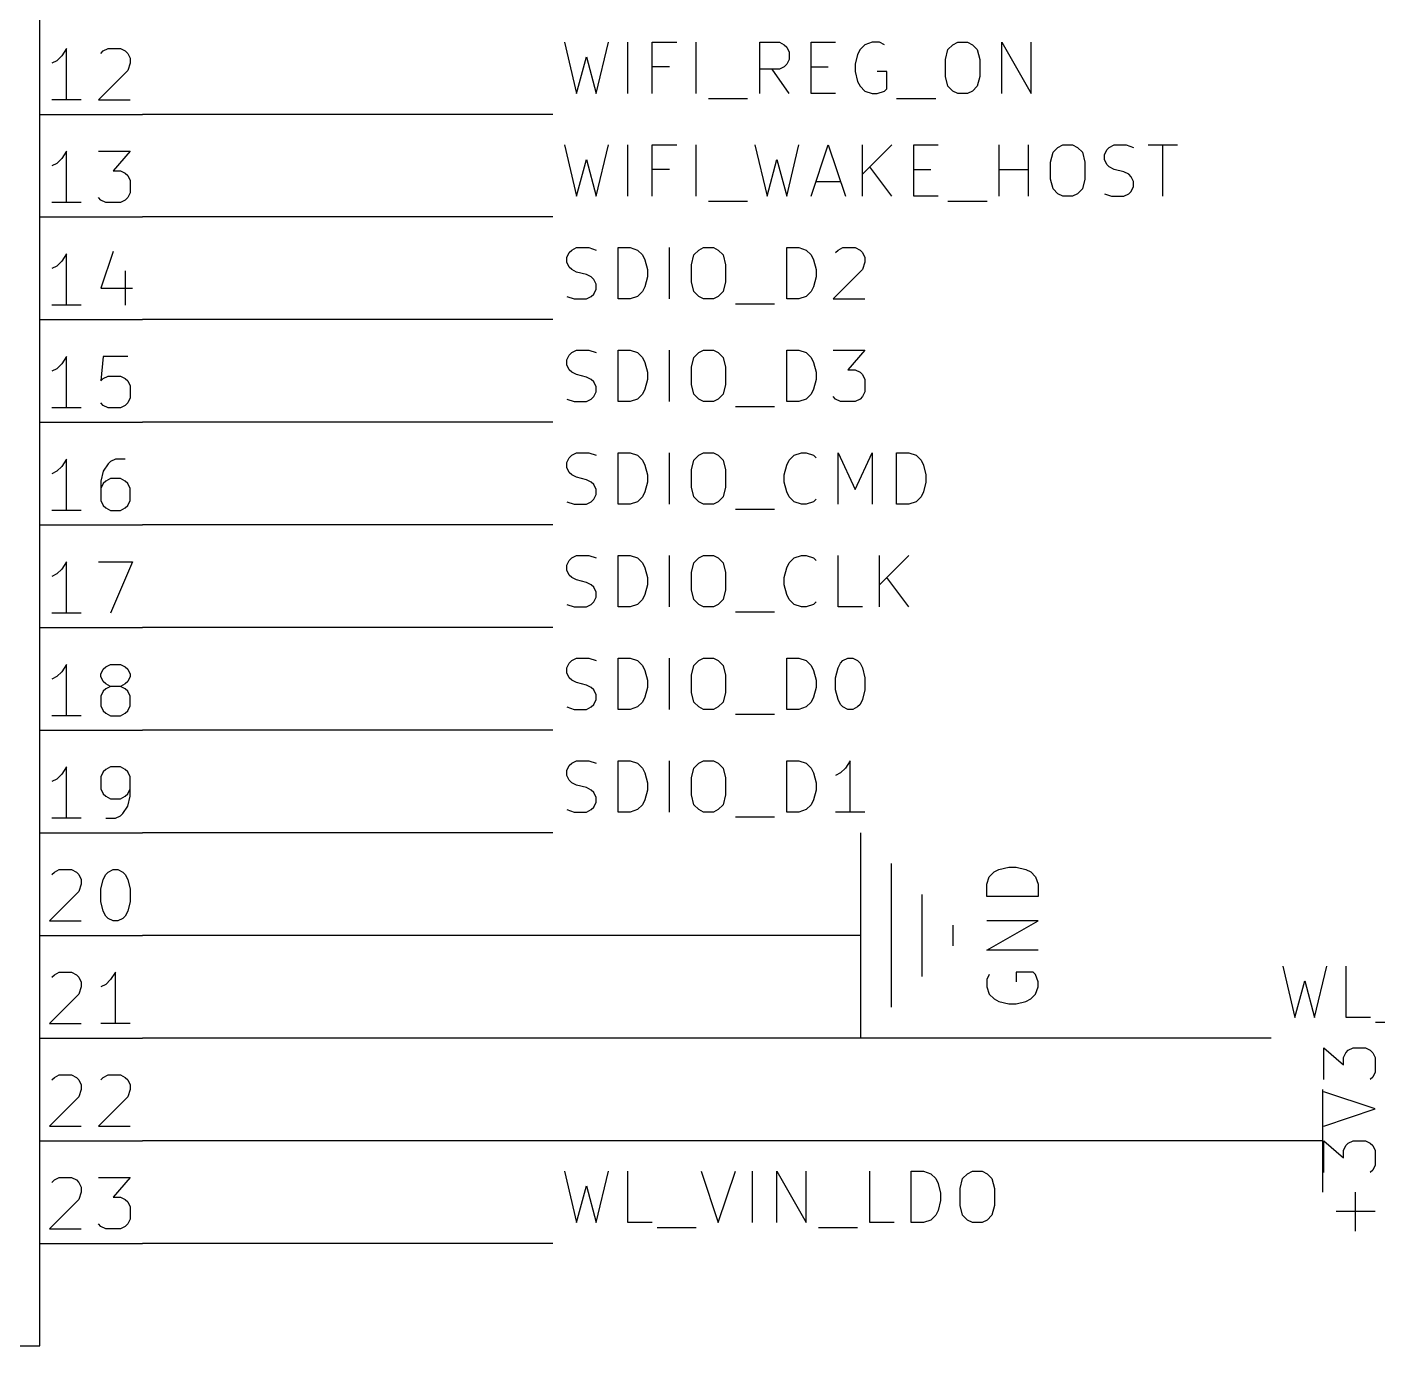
# Model space of a CAD drawing. Header units: millimetres. Extents: x 6 to 276, y -192 to -5.
# Drawn here: x 149.55 to 182.98, y -106.68 to -74.04 of the extents above; entities that cross this region are included whole.
import ezdxf

# ---------------------------------------------------------------- set-up
doc = ezdxf.new("R2010")
doc.units = ezdxf.units.MM
for name, color, linetype in [('GREENSIXTYFIVE', 129, 'CONTINUOUS'), ('LIGHTGREEN', 92, 'CONTINUOUS'), ('LIGHTRED', 12, 'CONTINUOUS'), ('RED', 14, 'CONTINUOUS'), ('REDSIX', 19, 'CONTINUOUS')]:
    doc.layers.add(name, color=color, linetype=linetype)

msp = doc.modelspace()

# ---------------------------------------------------------------- linework, layer by layer
at = {"layer": 'GREENSIXTYFIVE', "linetype": 'CONTINUOUS'}
for p, q in [((173.3597, -95.0684), (173.4807, -94.9474)), ((173.4807, -94.9474), (173.6016, -94.8869)), ((173.6016, -94.8869), (173.8435, -94.8265)), ((173.8435, -94.8265), (174.0249, -94.8265)), ((174.0249, -94.8265), (174.2668, -94.8869)), ((174.2668, -94.8869), (174.3878, -94.9474)), ((174.3878, -94.9474), (174.5088, -95.0684)), ((173.2992, -95.2498), (173.3597, -95.0684)), ((173.2992, -95.5522), (173.2992, -95.2498)), ((174.5088, -95.0684), (174.5692, -95.2498)), ((174.5692, -95.2498), (174.5692, -95.5522)), ((174.5692, -95.5522), (173.2992, -95.5522)), ((173.2992, -96.8827), (174.5692, -96.157)), ((174.5692, -96.157), (173.2992, -96.157)), ((174.5692, -96.8827), (173.2992, -96.8827)), ((173.3597, -97.4874), (173.2992, -97.6084)), ((173.2992, -97.6084), (173.2992, -97.7898)), ((174.4483, -97.427), (174.0249, -97.427)), ((174.0249, -97.427), (174.0249, -97.6689)), ((174.5088, -97.4874), (174.4483, -97.427)), ((174.5692, -97.6689), (174.5088, -97.4874)), ((173.2992, -97.7898), (173.3597, -97.9712)), ((173.3597, -97.9712), (173.4807, -98.0922)), ((174.3878, -98.0922), (174.5088, -97.9712)), ((174.5088, -97.9712), (174.5692, -97.7898)), ((174.5692, -97.7898), (174.5692, -97.6689)), ((173.4807, -98.0922), (173.6016, -98.1527)), ((173.6016, -98.1527), (173.8435, -98.2131)), ((173.8435, -98.2131), (174.0249, -98.2131)), ((174.0249, -98.2131), (174.2668, -98.1527)), ((174.2668, -98.1527), (174.3878, -98.0922)), ((181.6439, -100.088), (181.6439, -99.3018)), ((181.6439, -99.3018), (182.1277, -99.7252)), ((182.2487, -99.3623), (182.3696, -99.3018)), ((182.3696, -99.3018), (182.672, -99.3018)), ((182.672, -99.3018), (182.793, -99.3623)), ((182.1277, -99.5437), (182.1882, -99.4228)), ((182.1277, -99.7252), (182.1277, -99.5437)), ((182.1882, -99.4228), (182.2487, -99.3623)), ((182.793, -99.3623), (182.8535, -99.4228)), ((182.8535, -99.4228), (182.9139, -99.5437)), ((182.9139, -99.5437), (182.9139, -99.9066)), ((182.9139, -99.9066), (182.8535, -100.0275)), ((182.8535, -100.0275), (182.793, -100.088)), ((182.9139, -100.8138), (181.6439, -100.3904)), ((181.6439, -101.2371), (182.9139, -100.8138)), ((181.6439, -102.3861), (181.6439, -101.5999)), ((181.6439, -101.5999), (182.1277, -102.0233)), ((182.2487, -101.6604), (182.3696, -101.5999)), ((182.3696, -101.5999), (182.672, -101.5999)), ((182.672, -101.5999), (182.793, -101.6604)), ((182.1277, -101.8418), (182.1882, -101.7209)), ((182.1277, -102.0233), (182.1277, -101.8418)), ((182.1882, -101.7209), (182.2487, -101.6604)), ((182.793, -101.6604), (182.8535, -101.7209)), ((182.8535, -101.7209), (182.9139, -101.8418)), ((182.9139, -101.8418), (182.9139, -102.2047)), ((182.9139, -102.2047), (182.8535, -102.3256)), ((182.8535, -102.3256), (182.793, -102.3861)), ((182.4301, -103.8376), (182.4301, -102.87)), ((182.9139, -103.3538), (181.9463, -103.3538))]:
    msp.add_line(p, q, dxfattribs=at)
at = {"layer": 'LIGHTGREEN', "linetype": 'CONTINUOUS'}
for p, q in [((162.56, -76.2), (152.4, -76.2)), ((162.56, -78.74), (152.4, -78.74)), ((162.56, -81.28), (152.4, -81.28)), ((162.56, -83.82), (152.4, -83.82)), ((162.56, -86.36), (152.4, -86.36)), ((162.56, -88.9), (152.4, -88.9)), ((162.56, -91.44), (152.4, -91.44)), ((162.56, -93.98), (152.4, -93.98)), ((167.64, -96.52), (152.4, -96.52)), ((180.34, -99.06), (152.4, -99.06)), ((179.07, -101.6), (152.4, -101.6)), ((162.56, -104.14), (152.4, -104.14))]:
    msp.add_line(p, q, dxfattribs=at)
at = {"layer": 'LIGHTRED', "linetype": 'CONTINUOUS'}
for p, q in [((150.2833, -74.8737), (150.1624, -74.9342)), ((150.4043, -74.7528), (150.2833, -74.8737)), ((150.5252, -74.5713), (150.4043, -74.7528)), ((150.5252, -75.8413), (150.5252, -74.5713)), ((151.3719, -74.6923), (151.4323, -74.6318)), ((151.4323, -74.6318), (151.5533, -74.5713)), ((151.5533, -74.5713), (151.8557, -74.5713)), ((151.8557, -74.5713), (151.9766, -74.6318)), ((151.9766, -74.6318), (152.0371, -74.6923)), ((152.0371, -74.6923), (152.0976, -74.8132)), ((152.0976, -74.8132), (152.0976, -74.9342)), ((152.0371, -75.1156), (151.3114, -75.8413)), ((152.0976, -74.9342), (152.0371, -75.1156)), ((150.8881, -75.8413), (150.1624, -75.8413)), ((151.3114, -75.8413), (152.0976, -75.8413)), ((150.5252, -77.1113), (150.4043, -77.2928)), ((150.5252, -78.3813), (150.5252, -77.1113)), ((151.3114, -77.1113), (152.0976, -77.1113)), ((152.0976, -77.1113), (151.6742, -77.5951)), ((150.2833, -77.4137), (150.1624, -77.4742)), ((150.4043, -77.2928), (150.2833, -77.4137)), ((151.6742, -77.5951), (151.8557, -77.5951)), ((151.8557, -77.5951), (151.9766, -77.6556)), ((151.9766, -77.6556), (152.0371, -77.7161)), ((152.0371, -77.7161), (152.0976, -77.837)), ((152.0976, -77.837), (152.0976, -78.1394)), ((152.0976, -78.1394), (152.0371, -78.2604)), ((150.8881, -78.3813), (150.1624, -78.3813)), ((151.3719, -78.3209), (151.3114, -78.2604)), ((151.4928, -78.3813), (151.3719, -78.3209)), ((151.8557, -78.3813), (151.4928, -78.3813)), ((151.9766, -78.3209), (151.8557, -78.3813)), ((152.0371, -78.2604), (151.9766, -78.3209)), ((150.4043, -79.8328), (150.2833, -79.9537)), ((150.5252, -79.6513), (150.4043, -79.8328)), ((150.5252, -80.9213), (150.5252, -79.6513)), ((151.6742, -79.5909), (151.3719, -80.498)), ((150.2833, -79.9537), (150.1624, -80.0142)), ((151.9766, -80.0747), (151.9766, -80.9213)), ((151.3719, -80.498), (152.158, -80.498)), ((150.8881, -80.9213), (150.1624, -80.9213)), ((150.5252, -82.1913), (150.4043, -82.3728)), ((150.5252, -83.4613), (150.5252, -82.1913)), ((151.4323, -82.1913), (151.3719, -82.7961)), ((152.0371, -82.1913), (151.4323, -82.1913)), ((150.2833, -82.4937), (150.1624, -82.5542)), ((150.4043, -82.3728), (150.2833, -82.4937)), ((151.3719, -82.7961), (151.4323, -82.7356)), ((151.4323, -82.7356), (151.5533, -82.6751)), ((151.5533, -82.6751), (151.8557, -82.6751)), ((151.8557, -82.6751), (151.9766, -82.7356)), ((151.9766, -82.7356), (152.0371, -82.7961)), ((152.0371, -82.7961), (152.0976, -82.917)), ((152.0976, -82.917), (152.0976, -83.2194)), ((152.0976, -83.2194), (152.0371, -83.3404)), ((150.8881, -83.4613), (150.1624, -83.4613)), ((151.4323, -83.4009), (151.3719, -83.3404)), ((151.5533, -83.4613), (151.4323, -83.4009)), ((151.8557, -83.4613), (151.5533, -83.4613)), ((151.9766, -83.4009), (151.8557, -83.4613)), ((152.0371, -83.3404), (151.9766, -83.4009)), ((150.4043, -84.9128), (150.2833, -85.0337)), ((150.5252, -84.7313), (150.4043, -84.9128)), ((150.5252, -86.0013), (150.5252, -84.7313)), ((151.5533, -84.8523), (151.4323, -85.0337)), ((151.6138, -84.7918), (151.5533, -84.8523)), ((151.7347, -84.7313), (151.6138, -84.7918)), ((151.9766, -84.7313), (151.7347, -84.7313)), ((150.2833, -85.0337), (150.1624, -85.0942)), ((151.4323, -85.0337), (151.3719, -85.2756)), ((151.6138, -85.2151), (151.4928, -85.2756)), ((151.8557, -85.2151), (151.6138, -85.2151)), ((151.9766, -85.2756), (151.8557, -85.2151)), ((151.3719, -85.2756), (151.3719, -85.7594)), ((151.4323, -85.3361), (151.3719, -85.457)), ((151.4928, -85.2756), (151.4323, -85.3361)), ((152.0371, -85.3361), (151.9766, -85.2756)), ((152.0976, -85.457), (152.0371, -85.3361)), ((152.0976, -85.7594), (152.0976, -85.457)), ((151.3719, -85.7594), (151.4323, -85.8804)), ((151.4323, -85.8804), (151.4928, -85.9409)), ((151.9766, -85.9409), (152.0371, -85.8804)), ((152.0371, -85.8804), (152.0976, -85.7594)), ((150.8881, -86.0013), (150.1624, -86.0013)), ((151.4928, -85.9409), (151.6138, -86.0013)), ((151.6138, -86.0013), (151.8557, -86.0013)), ((151.8557, -86.0013), (151.9766, -85.9409)), ((150.5252, -87.2713), (150.4043, -87.4528)), ((150.5252, -88.5413), (150.5252, -87.2713)), ((151.3114, -87.2713), (152.158, -87.2713)), ((152.158, -87.2713), (151.6138, -88.5413)), ((150.2833, -87.5737), (150.1624, -87.6342)), ((150.4043, -87.4528), (150.2833, -87.5737)), ((150.8881, -88.5413), (150.1624, -88.5413)), ((150.5252, -89.8113), (150.4043, -89.9928)), ((150.5252, -91.0813), (150.5252, -89.8113)), ((151.3719, -90.0532), (151.4323, -89.9323)), ((151.4323, -89.9323), (151.4928, -89.8718)), ((151.4928, -89.8718), (151.6138, -89.8113)), ((151.6138, -89.8113), (151.8557, -89.8113)), ((151.8557, -89.8113), (151.9766, -89.8718)), ((151.9766, -89.8718), (152.0371, -89.9323)), ((152.0371, -89.9323), (152.0976, -90.0532)), ((150.2833, -90.1137), (150.1624, -90.1742)), ((150.4043, -89.9928), (150.2833, -90.1137)), ((151.3719, -90.1137), (151.3719, -90.0532)), ((151.4323, -90.2347), (151.3719, -90.1137)), ((151.4928, -90.2951), (151.4323, -90.2347)), ((152.0371, -90.2347), (151.9766, -90.2951)), ((152.0976, -90.1137), (152.0371, -90.2347)), ((152.0976, -90.0532), (152.0976, -90.1137)), ((151.4323, -90.4766), (151.3719, -90.5975)), ((151.3719, -90.5975), (151.3719, -90.8394)), ((151.4928, -90.4161), (151.4323, -90.4766)), ((151.6138, -90.3556), (151.4928, -90.2951)), ((151.6138, -90.3556), (151.4928, -90.4161)), ((151.8557, -90.3556), (151.6138, -90.3556)), ((151.9766, -90.2951), (151.8557, -90.3556)), ((151.9766, -90.4161), (151.8557, -90.3556)), ((152.0371, -90.4766), (151.9766, -90.4161)), ((152.0976, -90.5975), (152.0371, -90.4766)), ((152.0976, -90.8394), (152.0976, -90.5975)), ((151.3719, -90.8394), (151.4323, -90.9604)), ((152.0371, -90.9604), (152.0976, -90.8394)), ((150.8881, -91.0813), (150.1624, -91.0813)), ((151.4323, -90.9604), (151.4928, -91.0209)), ((151.4928, -91.0209), (151.6138, -91.0813)), ((151.6138, -91.0813), (151.8557, -91.0813)), ((151.8557, -91.0813), (151.9766, -91.0209)), ((151.9766, -91.0209), (152.0371, -90.9604)), ((150.4043, -92.5328), (150.2833, -92.6537)), ((150.5252, -92.3513), (150.4043, -92.5328)), ((150.5252, -93.6213), (150.5252, -92.3513)), ((151.4323, -92.4723), (151.3719, -92.5932)), ((151.3719, -92.5932), (151.3719, -92.8956)), ((151.4928, -92.4118), (151.4323, -92.4723)), ((151.6138, -92.3513), (151.4928, -92.4118)), ((151.8557, -92.3513), (151.6138, -92.3513)), ((151.9766, -92.4118), (151.8557, -92.3513)), ((152.0371, -92.4723), (151.9766, -92.4118)), ((152.0976, -92.5932), (152.0371, -92.4723)), ((152.0976, -93.077), (152.0976, -92.5932)), ((150.2833, -92.6537), (150.1624, -92.7142)), ((151.3719, -92.8956), (151.4323, -93.0166)), ((152.0371, -93.0166), (152.0976, -92.8956)), ((151.4323, -93.0166), (151.4928, -93.077)), ((151.4928, -93.077), (151.6138, -93.1375)), ((151.6138, -93.1375), (151.8557, -93.1375)), ((151.8557, -93.1375), (151.9766, -93.077)), ((151.9766, -93.077), (152.0371, -93.0166)), ((152.0371, -93.3189), (152.0976, -93.077)), ((150.8881, -93.6213), (150.1624, -93.6213)), ((151.4928, -93.6213), (151.7347, -93.6213)), ((151.7347, -93.6213), (151.8557, -93.5609)), ((151.8557, -93.5609), (151.9161, -93.5004)), ((151.9161, -93.5004), (152.0371, -93.3189)), ((150.1624, -95.0123), (150.2228, -94.9518)), ((150.2228, -94.9518), (150.3438, -94.8913)), ((150.3438, -94.8913), (150.6462, -94.8913)), ((150.6462, -94.8913), (150.7671, -94.9518)), ((150.7671, -94.9518), (150.8276, -95.0123)), ((151.4928, -95.0123), (151.5533, -94.9518)), ((151.5533, -94.9518), (151.6742, -94.8913)), ((151.6742, -94.8913), (151.7952, -94.8913)), ((151.7952, -94.8913), (151.9161, -94.9518)), ((151.9161, -94.9518), (151.9766, -95.0123)), ((150.8276, -95.0123), (150.8881, -95.1332)), ((150.8881, -95.2542), (150.8276, -95.4356)), ((150.8881, -95.1332), (150.8881, -95.2542)), ((151.3719, -95.3751), (151.4323, -95.1332)), ((151.4323, -95.1332), (151.4928, -95.0123)), ((151.9766, -95.0123), (152.0371, -95.1332)), ((152.0371, -95.1332), (152.0976, -95.3751)), ((150.8276, -95.4356), (150.1019, -96.1613)), ((151.3719, -95.6775), (151.3719, -95.3751)), ((152.0976, -95.3751), (152.0976, -95.6775)), ((151.4323, -95.9194), (151.3719, -95.6775)), ((151.4928, -96.0404), (151.4323, -95.9194)), ((152.0371, -95.9194), (151.9766, -96.0404)), ((152.0976, -95.6775), (152.0371, -95.9194)), ((150.1019, -96.1613), (150.8881, -96.1613)), ((151.5533, -96.1009), (151.4928, -96.0404)), ((151.6742, -96.1613), (151.5533, -96.1009)), ((151.7952, -96.1613), (151.6742, -96.1613)), ((151.9161, -96.1009), (151.7952, -96.1613)), ((151.9766, -96.0404), (151.9161, -96.1009)), ((150.1624, -97.5523), (150.2228, -97.4918)), ((150.2228, -97.4918), (150.3438, -97.4313)), ((150.3438, -97.4313), (150.6462, -97.4313)), ((150.6462, -97.4313), (150.7671, -97.4918)), ((150.7671, -97.4918), (150.8276, -97.5523)), ((150.8276, -97.5523), (150.8881, -97.6732)), ((151.6138, -97.6128), (151.4928, -97.7337)), ((151.7347, -97.4313), (151.6138, -97.6128)), ((151.7347, -98.7013), (151.7347, -97.4313)), ((150.8276, -97.9756), (150.1019, -98.7013)), ((150.8881, -97.7942), (150.8276, -97.9756)), ((150.8881, -97.6732), (150.8881, -97.7942)), ((151.4928, -97.7337), (151.3719, -97.7942)), ((150.1019, -98.7013), (150.8881, -98.7013)), ((152.0976, -98.7013), (151.3719, -98.7013)), ((150.2228, -100.0318), (150.3438, -99.9713)), ((150.3438, -99.9713), (150.6462, -99.9713)), ((150.6462, -99.9713), (150.7671, -100.0318)), ((151.4323, -100.0318), (151.5533, -99.9713)), ((151.5533, -99.9713), (151.8557, -99.9713)), ((151.8557, -99.9713), (151.9766, -100.0318)), ((150.1624, -100.0923), (150.2228, -100.0318)), ((150.7671, -100.0318), (150.8276, -100.0923)), ((150.8276, -100.0923), (150.8881, -100.2132)), ((150.8881, -100.2132), (150.8881, -100.3342)), ((151.3719, -100.0923), (151.4323, -100.0318)), ((151.9766, -100.0318), (152.0371, -100.0923)), ((152.0371, -100.0923), (152.0976, -100.2132)), ((152.0976, -100.2132), (152.0976, -100.3342)), ((150.8276, -100.5156), (150.1019, -101.2413)), ((150.8881, -100.3342), (150.8276, -100.5156)), ((152.0371, -100.5156), (151.3114, -101.2413)), ((152.0976, -100.3342), (152.0371, -100.5156)), ((150.1019, -101.2413), (150.8881, -101.2413)), ((151.3114, -101.2413), (152.0976, -101.2413)), ((150.1624, -102.6323), (150.2228, -102.5718)), ((150.2228, -102.5718), (150.3438, -102.5113)), ((150.3438, -102.5113), (150.6462, -102.5113)), ((150.6462, -102.5113), (150.7671, -102.5718)), ((150.7671, -102.5718), (150.8276, -102.6323)), ((150.8276, -102.6323), (150.8881, -102.7532)), ((151.3114, -102.5113), (152.0976, -102.5113)), ((152.0976, -102.5113), (151.6742, -102.9951)), ((150.8881, -102.8742), (150.8276, -103.0556)), ((150.8881, -102.7532), (150.8881, -102.8742)), ((150.8276, -103.0556), (150.1019, -103.7813)), ((151.6742, -102.9951), (151.8557, -102.9951)), ((151.8557, -102.9951), (151.9766, -103.0556)), ((151.9766, -103.0556), (152.0371, -103.1161)), ((152.0371, -103.1161), (152.0976, -103.237)), ((152.0976, -103.237), (152.0976, -103.5394)), ((151.3719, -103.7209), (151.3114, -103.6604)), ((152.0371, -103.6604), (151.9766, -103.7209)), ((152.0976, -103.5394), (152.0371, -103.6604)), ((150.1019, -103.7813), (150.8881, -103.7813)), ((151.4928, -103.7813), (151.3719, -103.7209)), ((151.8557, -103.7813), (151.4928, -103.7813)), ((151.9766, -103.7209), (151.8557, -103.7813))]:
    msp.add_line(p, q, dxfattribs=at)
at = {"layer": 'RED', "linetype": 'CONTINUOUS'}
for p, q in [((149.86, -106.68), (149.86, -43.18)), ((149.86, -76.2), (152.4, -76.2)), ((149.86, -78.74), (152.4, -78.74)), ((149.86, -81.28), (152.4, -81.28)), ((149.86, -83.82), (152.4, -83.82)), ((149.86, -86.36), (152.4, -86.36)), ((149.86, -88.9), (152.4, -88.9)), ((149.86, -91.44), (152.4, -91.44)), ((149.86, -93.98), (152.4, -93.98)), ((170.18, -99.06), (170.18, -93.98)), ((170.942, -98.298), (170.942, -94.742)), ((171.704, -97.536), (171.704, -95.504)), ((172.466, -96.774), (172.466, -96.266)), ((149.86, -96.52), (152.4, -96.52)), ((170.18, -96.52), (167.64, -96.52)), ((149.86, -99.06), (152.4, -99.06)), ((181.61, -100.33), (181.61, -102.87)), ((149.86, -101.6), (152.4, -101.6)), ((180.34, -101.6), (179.07, -101.6)), ((181.61, -101.6), (180.34, -101.6)), ((149.86, -104.14), (152.4, -104.14)), ((106.68, -106.68), (149.86, -106.68))]:
    msp.add_line(p, q, dxfattribs=at)
at = {"layer": 'REDSIX', "linetype": 'CONTINUOUS'}
for p, q in [((162.8458, -74.4169), (163.1482, -75.6869)), ((163.632, -75.6869), (163.9344, -74.4169)), ((164.4181, -75.6869), (164.4181, -74.4169)), ((165.0229, -75.6869), (165.0229, -74.4169)), ((165.0229, -74.4169), (165.6277, -74.4169)), ((166.1115, -75.6869), (166.1115, -74.4169)), ((167.6839, -75.6869), (167.6839, -74.4169)), ((167.6839, -74.4169), (168.1677, -74.4169)), ((168.1677, -74.4169), (168.2887, -74.4774)), ((168.2887, -74.4774), (168.3492, -74.5379)), ((168.3492, -74.5379), (168.4096, -74.6588)), ((168.9539, -75.6869), (168.9539, -74.4169)), ((168.9539, -74.4169), (169.5587, -74.4169)), ((170.2844, -74.4774), (170.1634, -74.5984)), ((170.4658, -74.4169), (170.2844, -74.4774)), ((170.6472, -74.4169), (170.4658, -74.4169)), ((170.7682, -74.4774), (170.6472, -74.4169)), ((172.3405, -74.5984), (172.4615, -74.4774)), ((172.4615, -74.4774), (172.5824, -74.4169)), ((172.5824, -74.4169), (172.8243, -74.4169)), ((172.8243, -74.4169), (172.9453, -74.4774)), ((172.9453, -74.4774), (173.0662, -74.5984)), ((173.671, -75.6869), (173.671, -74.4169)), ((173.671, -74.4169), (174.3967, -75.6869)), ((174.3967, -75.6869), (174.3967, -74.4169)), ((163.1482, -75.6869), (163.3901, -74.7798)), ((163.3901, -74.7798), (163.632, -75.6869)), ((168.4096, -74.8403), (168.3492, -74.9612)), ((168.4096, -74.6588), (168.4096, -74.8403)), ((170.1029, -74.7193), (170.0425, -74.9612)), ((170.1634, -74.5984), (170.1029, -74.7193)), ((172.2801, -74.8403), (172.3405, -74.5984)), ((172.2801, -75.2636), (172.2801, -74.8403)), ((173.0662, -74.5984), (173.1267, -74.8403)), ((173.1267, -74.8403), (173.1267, -75.2636)), ((165.4463, -75.0217), (165.0229, -75.0217)), ((168.1677, -75.0822), (167.6839, -75.0822)), ((168.4096, -75.6869), (167.9863, -75.0822)), ((168.2887, -75.0217), (168.1677, -75.0822)), ((168.3492, -74.9612), (168.2887, -75.0217)), ((168.9539, -75.0217), (169.3773, -75.0217)), ((170.0425, -74.9612), (170.0425, -75.1426)), ((170.0425, -75.1426), (170.1029, -75.3845)), ((170.8286, -75.1426), (170.5867, -75.1426)), ((170.8286, -75.566), (170.8286, -75.1426)), ((170.1029, -75.3845), (170.1634, -75.5055)), ((170.1634, -75.5055), (170.2844, -75.6265)), ((170.7682, -75.6265), (170.8286, -75.566)), ((172.3405, -75.5055), (172.2801, -75.2636)), ((172.4615, -75.6265), (172.3405, -75.5055)), ((173.0662, -75.5055), (172.9453, -75.6265)), ((173.1267, -75.2636), (173.0662, -75.5055)), ((166.414, -75.8079), (167.3816, -75.8079)), ((169.5587, -75.6869), (168.9539, -75.6869)), ((170.2844, -75.6265), (170.4658, -75.6869)), ((170.4658, -75.6869), (170.5867, -75.6869)), ((170.5867, -75.6869), (170.7682, -75.6265)), ((171.0706, -75.8079), (172.0382, -75.8079)), ((172.5824, -75.6869), (172.4615, -75.6265)), ((172.8243, -75.6869), (172.5824, -75.6869)), ((172.9453, -75.6265), (172.8243, -75.6869)), ((162.8458, -76.9569), (163.1482, -78.2269)), ((163.632, -78.2269), (163.9344, -76.9569)), ((164.4181, -78.2269), (164.4181, -76.9569)), ((165.0229, -78.2269), (165.0229, -76.9569)), ((165.0229, -76.9569), (165.6277, -76.9569)), ((166.1115, -78.2269), (166.1115, -76.9569)), ((167.563, -76.9569), (167.8654, -78.2269)), ((168.3492, -78.2269), (168.6516, -76.9569)), ((168.9539, -78.2269), (169.3772, -76.9569)), ((169.3772, -76.9569), (169.8006, -78.2269)), ((170.2239, -78.2269), (170.2239, -76.9569)), ((170.9496, -76.9569), (170.2239, -77.6826)), ((171.4939, -78.2269), (171.4939, -76.9569)), ((171.4939, -76.9569), (172.0987, -76.9569)), ((173.6105, -78.2269), (173.6105, -76.9569)), ((174.3362, -78.2269), (174.3362, -76.9569)), ((174.8806, -77.3803), (174.941, -77.1384)), ((174.941, -77.1384), (175.062, -77.0174)), ((175.062, -77.0174), (175.1829, -76.9569)), ((175.1829, -76.9569), (175.4248, -76.9569)), ((175.4248, -76.9569), (175.5458, -77.0174)), ((175.5458, -77.0174), (175.6667, -77.1384)), ((175.6667, -77.1384), (175.7272, -77.3803)), ((176.2111, -77.1988), (176.2715, -77.0779)), ((176.2111, -77.3198), (176.2111, -77.1988)), ((176.2715, -77.0779), (176.332, -77.0174)), ((176.332, -77.0174), (176.453, -76.9569)), ((176.453, -76.9569), (176.7553, -76.9569)), ((176.7553, -76.9569), (176.9368, -77.0174)), ((177.2996, -76.9569), (178.0253, -76.9569)), ((177.6625, -78.2269), (177.6625, -76.9569)), ((163.1482, -78.2269), (163.3901, -77.3198)), ((163.3901, -77.3198), (163.632, -78.2269)), ((165.4463, -77.5617), (165.0229, -77.5617)), ((167.8654, -78.2269), (168.1073, -77.3198)), ((168.1073, -77.3198), (168.3492, -78.2269)), ((170.9496, -78.2269), (170.4054, -77.5012)), ((171.4939, -77.5617), (171.9173, -77.5617)), ((173.6105, -77.5617), (174.3362, -77.5617)), ((174.8806, -77.8036), (174.8806, -77.3803)), ((175.7272, -77.3803), (175.7272, -77.8036)), ((176.2715, -77.4407), (176.2111, -77.3198)), ((176.332, -77.5012), (176.2715, -77.4407)), ((176.453, -77.5617), (176.332, -77.5012)), ((176.6949, -77.6222), (176.453, -77.5617)), ((169.0749, -77.8641), (169.6796, -77.8641)), ((174.941, -78.0455), (174.8806, -77.8036)), ((175.7272, -77.8036), (175.6667, -78.0455)), ((176.8158, -77.6826), (176.6949, -77.6222)), ((176.8763, -77.7431), (176.8158, -77.6826)), ((176.9368, -77.8641), (176.8763, -77.7431)), ((176.9368, -77.985), (176.9368, -77.8641)), ((172.0987, -78.2269), (171.4939, -78.2269)), ((175.062, -78.1665), (174.941, -78.0455)), ((175.1829, -78.2269), (175.062, -78.1665)), ((175.4248, -78.2269), (175.1829, -78.2269)), ((175.5458, -78.1665), (175.4248, -78.2269)), ((175.6667, -78.0455), (175.5458, -78.1665)), ((176.2111, -78.1665), (176.3925, -78.2269)), ((176.3925, -78.2269), (176.6949, -78.2269)), ((176.6949, -78.2269), (176.8158, -78.1665)), ((176.8158, -78.1665), (176.8763, -78.106)), ((176.8763, -78.106), (176.9368, -77.985)), ((166.414, -78.3479), (167.3816, -78.3479)), ((172.3406, -78.3479), (173.3082, -78.3479)), ((162.9667, -79.6179), (163.0272, -79.5574)), ((163.0272, -79.5574), (163.1482, -79.4969)), ((163.1482, -79.4969), (163.4505, -79.4969)), ((163.4505, -79.4969), (163.632, -79.5574)), ((164.1762, -80.7669), (164.1762, -79.4969)), ((164.1762, -79.4969), (164.4786, -79.4969)), ((164.4786, -79.4969), (164.66, -79.5574)), ((164.66, -79.5574), (164.781, -79.6784)), ((165.4462, -80.7669), (165.4462, -79.4969)), ((166.051, -79.6784), (166.172, -79.5574)), ((166.172, -79.5574), (166.2929, -79.4969)), ((166.2929, -79.4969), (166.5348, -79.4969)), ((166.5348, -79.4969), (166.6558, -79.5574)), ((166.6558, -79.5574), (166.7767, -79.6784)), ((168.3491, -80.7669), (168.3491, -79.4969)), ((168.3491, -79.4969), (168.6515, -79.4969)), ((168.6515, -79.4969), (168.8329, -79.5574)), ((168.8329, -79.5574), (168.9539, -79.6784)), ((169.5587, -79.6179), (169.6191, -79.5574)), ((169.6191, -79.5574), (169.7401, -79.4969)), ((169.7401, -79.4969), (170.0425, -79.4969)), ((170.0425, -79.4969), (170.1634, -79.5574)), ((170.1634, -79.5574), (170.2239, -79.6179)), ((162.9063, -79.7388), (162.9667, -79.6179)), ((162.9063, -79.8598), (162.9063, -79.7388)), ((162.9667, -79.9807), (162.9063, -79.8598)), ((164.781, -79.6784), (164.8415, -79.7993)), ((164.8415, -79.7993), (164.9019, -80.0412)), ((165.9906, -79.9203), (166.051, -79.6784)), ((166.7767, -79.6784), (166.8372, -79.9203)), ((168.9539, -79.6784), (169.0144, -79.7993)), ((169.0144, -79.7993), (169.0748, -80.0412)), ((170.2239, -79.6179), (170.2844, -79.7388)), ((170.2844, -79.8598), (170.2239, -80.0412)), ((170.2844, -79.7388), (170.2844, -79.8598)), ((163.0272, -80.0412), (162.9667, -79.9807)), ((163.1482, -80.1017), (163.0272, -80.0412)), ((163.3901, -80.1622), (163.1482, -80.1017)), ((163.511, -80.2226), (163.3901, -80.1622)), ((163.5715, -80.2831), (163.511, -80.2226)), ((164.9019, -80.2226), (164.8415, -80.4645)), ((164.9019, -80.0412), (164.9019, -80.2226)), ((165.9906, -80.3436), (165.9906, -79.9203)), ((166.8372, -79.9203), (166.8372, -80.3436)), ((169.0748, -80.2226), (169.0144, -80.4645)), ((169.0748, -80.0412), (169.0748, -80.2226)), ((170.2239, -80.0412), (169.4982, -80.7669)), ((163.632, -80.4041), (163.5715, -80.2831)), ((163.5715, -80.646), (163.632, -80.525)), ((163.632, -80.525), (163.632, -80.4041)), ((164.781, -80.5855), (164.66, -80.7065)), ((164.8415, -80.4645), (164.781, -80.5855)), ((166.051, -80.5855), (165.9906, -80.3436)), ((166.172, -80.7065), (166.051, -80.5855)), ((166.7767, -80.5855), (166.6558, -80.7065)), ((166.8372, -80.3436), (166.7767, -80.5855)), ((168.9539, -80.5855), (168.8329, -80.7065)), ((169.0144, -80.4645), (168.9539, -80.5855)), ((162.9063, -80.7065), (163.0877, -80.7669)), ((163.0877, -80.7669), (163.3901, -80.7669)), ((163.3901, -80.7669), (163.511, -80.7065)), ((163.511, -80.7065), (163.5715, -80.646)), ((164.4786, -80.7669), (164.1762, -80.7669)), ((164.66, -80.7065), (164.4786, -80.7669)), ((166.2929, -80.7669), (166.172, -80.7065)), ((166.5348, -80.7669), (166.2929, -80.7669)), ((166.6558, -80.7065), (166.5348, -80.7669)), ((167.0792, -80.8879), (168.0468, -80.8879)), ((168.6515, -80.7669), (168.3491, -80.7669)), ((168.8329, -80.7065), (168.6515, -80.7669)), ((169.4982, -80.7669), (170.2844, -80.7669)), ((162.9063, -82.2788), (162.9667, -82.1579)), ((162.9667, -82.1579), (163.0272, -82.0974)), ((163.0272, -82.0974), (163.1482, -82.0369)), ((163.1482, -82.0369), (163.4505, -82.0369)), ((163.4505, -82.0369), (163.632, -82.0974)), ((164.1762, -83.3069), (164.1762, -82.0369)), ((164.1762, -82.0369), (164.4786, -82.0369)), ((164.4786, -82.0369), (164.66, -82.0974)), ((164.66, -82.0974), (164.781, -82.2184)), ((164.781, -82.2184), (164.8415, -82.3393)), ((165.4462, -83.3069), (165.4462, -82.0369)), ((165.9906, -82.4603), (166.051, -82.2184)), ((166.051, -82.2184), (166.172, -82.0974)), ((166.172, -82.0974), (166.2929, -82.0369)), ((166.2929, -82.0369), (166.5348, -82.0369)), ((166.5348, -82.0369), (166.6558, -82.0974)), ((166.6558, -82.0974), (166.7767, -82.2184)), ((166.7767, -82.2184), (166.8372, -82.4603)), ((168.3491, -83.3069), (168.3491, -82.0369)), ((168.3491, -82.0369), (168.6515, -82.0369)), ((168.6515, -82.0369), (168.8329, -82.0974)), ((168.8329, -82.0974), (168.9539, -82.2184)), ((168.9539, -82.2184), (169.0144, -82.3393)), ((169.4982, -82.0369), (170.2844, -82.0369)), ((170.2844, -82.0369), (169.861, -82.5207)), ((162.9063, -82.3998), (162.9063, -82.2788)), ((162.9667, -82.5207), (162.9063, -82.3998)), ((163.0272, -82.5812), (162.9667, -82.5207)), ((163.1482, -82.6417), (163.0272, -82.5812)), ((164.8415, -82.3393), (164.9019, -82.5812)), ((164.9019, -82.5812), (164.9019, -82.7626)), ((165.9906, -82.8836), (165.9906, -82.4603)), ((166.8372, -82.4603), (166.8372, -82.8836)), ((169.0144, -82.3393), (169.0748, -82.5812)), ((169.0748, -82.5812), (169.0748, -82.7626)), ((169.861, -82.5207), (170.0425, -82.5207)), ((170.0425, -82.5207), (170.1634, -82.5812)), ((170.1634, -82.5812), (170.2239, -82.6417)), ((163.3901, -82.7022), (163.1482, -82.6417)), ((163.511, -82.7626), (163.3901, -82.7022)), ((163.5715, -82.8231), (163.511, -82.7626)), ((163.632, -82.9441), (163.5715, -82.8231)), ((164.9019, -82.7626), (164.8415, -83.0045)), ((166.051, -83.1255), (165.9906, -82.8836)), ((166.8372, -82.8836), (166.7767, -83.1255)), ((169.0748, -82.7626), (169.0144, -83.0045)), ((170.2239, -82.6417), (170.2844, -82.7626)), ((170.2844, -82.7626), (170.2844, -83.065)), ((162.9063, -83.2465), (163.0877, -83.3069)), ((163.3901, -83.3069), (163.511, -83.2465)), ((163.511, -83.2465), (163.5715, -83.186)), ((163.5715, -83.186), (163.632, -83.065)), ((163.632, -83.065), (163.632, -82.9441)), ((164.66, -83.2465), (164.4786, -83.3069)), ((164.781, -83.1255), (164.66, -83.2465)), ((164.8415, -83.0045), (164.781, -83.1255)), ((166.172, -83.2465), (166.051, -83.1255)), ((166.2929, -83.3069), (166.172, -83.2465)), ((166.6558, -83.2465), (166.5348, -83.3069)), ((166.7767, -83.1255), (166.6558, -83.2465)), ((168.8329, -83.2465), (168.6515, -83.3069)), ((168.9539, -83.1255), (168.8329, -83.2465)), ((169.0144, -83.0045), (168.9539, -83.1255)), ((169.5587, -83.2465), (169.4982, -83.186)), ((169.6796, -83.3069), (169.5587, -83.2465)), ((170.1634, -83.2465), (170.0425, -83.3069)), ((170.2239, -83.186), (170.1634, -83.2465)), ((170.2844, -83.065), (170.2239, -83.186)), ((163.0877, -83.3069), (163.3901, -83.3069)), ((164.4786, -83.3069), (164.1762, -83.3069)), ((166.5348, -83.3069), (166.2929, -83.3069)), ((167.0792, -83.4279), (168.0468, -83.4279)), ((168.6515, -83.3069), (168.3491, -83.3069)), ((170.0425, -83.3069), (169.6796, -83.3069)), ((163.0272, -84.6374), (163.1482, -84.5769)), ((163.1482, -84.5769), (163.4505, -84.5769)), ((163.4505, -84.5769), (163.632, -84.6374)), ((164.1762, -85.8469), (164.1762, -84.5769)), ((164.1762, -84.5769), (164.4786, -84.5769)), ((164.4786, -84.5769), (164.66, -84.6374)), ((165.4462, -85.8469), (165.4462, -84.5769)), ((166.172, -84.6374), (166.2929, -84.5769)), ((166.2929, -84.5769), (166.5348, -84.5769)), ((166.5348, -84.5769), (166.6558, -84.6374)), ((168.5306, -84.6374), (168.712, -84.5769)), ((168.712, -84.5769), (168.8329, -84.5769)), ((168.8329, -84.5769), (169.0144, -84.6374)), ((169.6191, -85.8469), (169.6191, -84.5769)), ((169.6191, -84.5769), (170.0425, -85.4841)), ((170.0425, -85.4841), (170.4658, -84.5769)), ((170.4658, -84.5769), (170.4658, -85.8469)), ((171.0705, -85.8469), (171.0705, -84.5769)), ((171.0705, -84.5769), (171.3729, -84.5769)), ((171.3729, -84.5769), (171.5543, -84.6374)), ((162.9063, -84.8188), (162.9667, -84.6979)), ((162.9063, -84.9398), (162.9063, -84.8188)), ((162.9667, -84.6979), (163.0272, -84.6374)), ((164.66, -84.6374), (164.781, -84.7584)), ((164.781, -84.7584), (164.8415, -84.8793)), ((164.8415, -84.8793), (164.9019, -85.1212)), ((165.9906, -85.0003), (166.051, -84.7584)), ((166.051, -84.7584), (166.172, -84.6374)), ((166.6558, -84.6374), (166.7767, -84.7584)), ((166.7767, -84.7584), (166.8372, -85.0003)), ((168.2887, -85.1212), (168.3491, -84.8793)), ((168.3491, -84.8793), (168.4096, -84.7584)), ((168.4096, -84.7584), (168.5306, -84.6374)), ((169.0144, -84.6374), (169.0748, -84.6979)), ((171.5543, -84.6374), (171.6753, -84.7584)), ((171.6753, -84.7584), (171.7358, -84.8793)), ((171.7358, -84.8793), (171.7962, -85.1212)), ((162.9667, -85.0607), (162.9063, -84.9398)), ((163.0272, -85.1212), (162.9667, -85.0607)), ((163.1482, -85.1817), (163.0272, -85.1212)), ((163.3901, -85.2422), (163.1482, -85.1817)), ((163.511, -85.3026), (163.3901, -85.2422)), ((164.9019, -85.1212), (164.9019, -85.3026)), ((165.9906, -85.4236), (165.9906, -85.0003)), ((166.8372, -85.0003), (166.8372, -85.4236)), ((168.2887, -85.3026), (168.2887, -85.1212)), ((171.7962, -85.1212), (171.7962, -85.3026)), ((163.5715, -85.3631), (163.511, -85.3026)), ((163.632, -85.4841), (163.5715, -85.3631)), ((163.632, -85.605), (163.632, -85.4841)), ((164.8415, -85.5445), (164.781, -85.6655)), ((164.9019, -85.3026), (164.8415, -85.5445)), ((166.051, -85.6655), (165.9906, -85.4236)), ((166.8372, -85.4236), (166.7767, -85.6655)), ((168.3491, -85.5445), (168.2887, -85.3026)), ((168.4096, -85.6655), (168.3491, -85.5445)), ((171.7358, -85.5445), (171.6753, -85.6655)), ((171.7962, -85.3026), (171.7358, -85.5445)), ((162.9063, -85.7865), (163.0877, -85.8469)), ((163.0877, -85.8469), (163.3901, -85.8469)), ((163.3901, -85.8469), (163.511, -85.7865)), ((163.511, -85.7865), (163.5715, -85.726)), ((163.5715, -85.726), (163.632, -85.605)), ((164.4786, -85.8469), (164.1762, -85.8469)), ((164.66, -85.7865), (164.4786, -85.8469)), ((164.781, -85.6655), (164.66, -85.7865)), ((166.172, -85.7865), (166.051, -85.6655)), ((166.2929, -85.8469), (166.172, -85.7865)), ((166.5348, -85.8469), (166.2929, -85.8469)), ((166.6558, -85.7865), (166.5348, -85.8469)), ((166.7767, -85.6655), (166.6558, -85.7865)), ((168.5306, -85.7865), (168.4096, -85.6655)), ((168.712, -85.8469), (168.5306, -85.7865)), ((168.8329, -85.8469), (168.712, -85.8469)), ((169.0144, -85.7865), (168.8329, -85.8469)), ((169.0748, -85.726), (169.0144, -85.7865)), ((171.3729, -85.8469), (171.0705, -85.8469)), ((171.5543, -85.7865), (171.3729, -85.8469)), ((171.6753, -85.6655), (171.5543, -85.7865)), ((167.0792, -85.9679), (168.0468, -85.9679)), ((162.9063, -87.3588), (162.9667, -87.2379)), ((162.9667, -87.2379), (163.0272, -87.1774)), ((163.0272, -87.1774), (163.1482, -87.1169)), ((163.1482, -87.1169), (163.4505, -87.1169)), ((163.4505, -87.1169), (163.632, -87.1774)), ((164.1762, -88.3869), (164.1762, -87.1169)), ((164.1762, -87.1169), (164.4786, -87.1169)), ((164.4786, -87.1169), (164.66, -87.1774)), ((164.66, -87.1774), (164.781, -87.2984)), ((165.4462, -88.3869), (165.4462, -87.1169)), ((166.051, -87.2984), (166.172, -87.1774)), ((166.172, -87.1774), (166.2929, -87.1169)), ((166.2929, -87.1169), (166.5348, -87.1169)), ((166.5348, -87.1169), (166.6558, -87.1774)), ((166.6558, -87.1774), (166.7767, -87.2984)), ((168.4096, -87.2984), (168.5306, -87.1774)), ((168.5306, -87.1774), (168.712, -87.1169)), ((168.712, -87.1169), (168.8329, -87.1169)), ((168.8329, -87.1169), (169.0144, -87.1774)), ((169.0144, -87.1774), (169.0748, -87.2379)), ((169.6191, -88.3869), (169.6191, -87.1169)), ((170.6472, -88.3869), (170.6472, -87.1169)), ((171.3729, -87.1169), (170.6472, -87.8426)), ((162.9063, -87.4798), (162.9063, -87.3588)), ((162.9667, -87.6007), (162.9063, -87.4798)), ((163.0272, -87.6612), (162.9667, -87.6007)), ((164.781, -87.2984), (164.8415, -87.4193)), ((164.8415, -87.4193), (164.9019, -87.6612)), ((165.9906, -87.5403), (166.051, -87.2984)), ((165.9906, -87.9636), (165.9906, -87.5403)), ((166.7767, -87.2984), (166.8372, -87.5403)), ((166.8372, -87.5403), (166.8372, -87.9636)), ((168.2887, -87.6612), (168.3491, -87.4193)), ((168.3491, -87.4193), (168.4096, -87.2984)), ((163.1482, -87.7217), (163.0272, -87.6612)), ((163.3901, -87.7822), (163.1482, -87.7217)), ((163.511, -87.8426), (163.3901, -87.7822)), ((163.5715, -87.9031), (163.511, -87.8426)), ((163.632, -88.0241), (163.5715, -87.9031)), ((164.9019, -87.8426), (164.8415, -88.0845)), ((164.9019, -87.6612), (164.9019, -87.8426)), ((168.2887, -87.8426), (168.2887, -87.6612)), ((168.3491, -88.0845), (168.2887, -87.8426)), ((171.3729, -88.3869), (170.8287, -87.6612)), ((163.511, -88.3265), (163.5715, -88.266)), ((163.5715, -88.266), (163.632, -88.145)), ((163.632, -88.145), (163.632, -88.0241)), ((164.781, -88.2055), (164.66, -88.3265)), ((164.8415, -88.0845), (164.781, -88.2055)), ((166.051, -88.2055), (165.9906, -87.9636)), ((166.172, -88.3265), (166.051, -88.2055)), ((166.7767, -88.2055), (166.6558, -88.3265)), ((166.8372, -87.9636), (166.7767, -88.2055)), ((168.4096, -88.2055), (168.3491, -88.0845)), ((168.5306, -88.3265), (168.4096, -88.2055)), ((169.0748, -88.266), (169.0144, -88.3265)), ((162.9063, -88.3265), (163.0877, -88.3869)), ((163.0877, -88.3869), (163.3901, -88.3869)), ((163.3901, -88.3869), (163.511, -88.3265)), ((164.4786, -88.3869), (164.1762, -88.3869)), ((164.66, -88.3265), (164.4786, -88.3869)), ((166.2929, -88.3869), (166.172, -88.3265)), ((166.5348, -88.3869), (166.2929, -88.3869)), ((166.6558, -88.3265), (166.5348, -88.3869)), ((167.0792, -88.5079), (168.0468, -88.5079)), ((168.712, -88.3869), (168.5306, -88.3265)), ((168.8329, -88.3869), (168.712, -88.3869)), ((169.0144, -88.3265), (168.8329, -88.3869)), ((170.2239, -88.3869), (169.6191, -88.3869)), ((162.9063, -89.8988), (162.9667, -89.7779)), ((162.9063, -90.0198), (162.9063, -89.8988)), ((162.9667, -89.7779), (163.0272, -89.7174)), ((163.0272, -89.7174), (163.1482, -89.6569)), ((163.1482, -89.6569), (163.4505, -89.6569)), ((163.4505, -89.6569), (163.632, -89.7174)), ((164.1762, -90.9269), (164.1762, -89.6569)), ((164.1762, -89.6569), (164.4786, -89.6569)), ((164.4786, -89.6569), (164.66, -89.7174)), ((164.66, -89.7174), (164.781, -89.8384)), ((164.781, -89.8384), (164.8415, -89.9593)), ((165.4462, -90.9269), (165.4462, -89.6569)), ((165.9906, -90.0803), (166.051, -89.8384)), ((166.051, -89.8384), (166.172, -89.7174)), ((166.172, -89.7174), (166.2929, -89.6569)), ((166.2929, -89.6569), (166.5348, -89.6569)), ((166.5348, -89.6569), (166.6558, -89.7174)), ((166.6558, -89.7174), (166.7767, -89.8384)), ((166.7767, -89.8384), (166.8372, -90.0803)), ((168.3491, -90.9269), (168.3491, -89.6569)), ((168.3491, -89.6569), (168.6515, -89.6569)), ((168.6515, -89.6569), (168.8329, -89.7174)), ((168.8329, -89.7174), (168.9539, -89.8384)), ((168.9539, -89.8384), (169.0144, -89.9593)), ((169.5587, -90.1407), (169.6191, -89.8988)), ((169.6191, -89.8988), (169.6796, -89.7779)), ((169.6796, -89.7779), (169.7401, -89.7174)), ((169.7401, -89.7174), (169.861, -89.6569)), ((169.861, -89.6569), (169.982, -89.6569)), ((169.982, -89.6569), (170.1029, -89.7174)), ((170.1029, -89.7174), (170.1634, -89.7779)), ((170.1634, -89.7779), (170.2239, -89.8988)), ((170.2239, -89.8988), (170.2844, -90.1407)), ((162.9667, -90.1407), (162.9063, -90.0198)), ((163.0272, -90.2012), (162.9667, -90.1407)), ((163.1482, -90.2617), (163.0272, -90.2012)), ((163.3901, -90.3222), (163.1482, -90.2617)), ((164.8415, -89.9593), (164.9019, -90.2012)), ((164.9019, -90.2012), (164.9019, -90.3826)), ((165.9906, -90.5036), (165.9906, -90.0803)), ((166.8372, -90.0803), (166.8372, -90.5036)), ((169.0144, -89.9593), (169.0748, -90.2012)), ((169.0748, -90.2012), (169.0748, -90.3826)), ((169.5587, -90.4431), (169.5587, -90.1407)), ((170.2844, -90.1407), (170.2844, -90.4431)), ((163.511, -90.3826), (163.3901, -90.3222)), ((163.5715, -90.4431), (163.511, -90.3826)), ((163.632, -90.5641), (163.5715, -90.4431)), ((163.632, -90.685), (163.632, -90.5641)), ((164.9019, -90.3826), (164.8415, -90.6245)), ((166.051, -90.7455), (165.9906, -90.5036)), ((166.8372, -90.5036), (166.7767, -90.7455)), ((169.0748, -90.3826), (169.0144, -90.6245)), ((169.6191, -90.685), (169.5587, -90.4431)), ((170.2844, -90.4431), (170.2239, -90.685)), ((162.9063, -90.8665), (163.0877, -90.9269)), ((163.0877, -90.9269), (163.3901, -90.9269)), ((163.3901, -90.9269), (163.511, -90.8665)), ((163.511, -90.8665), (163.5715, -90.806)), ((163.5715, -90.806), (163.632, -90.685)), ((164.4786, -90.9269), (164.1762, -90.9269)), ((164.66, -90.8665), (164.4786, -90.9269)), ((164.781, -90.7455), (164.66, -90.8665)), ((164.8415, -90.6245), (164.781, -90.7455)), ((166.172, -90.8665), (166.051, -90.7455)), ((166.2929, -90.9269), (166.172, -90.8665)), ((166.5348, -90.9269), (166.2929, -90.9269)), ((166.6558, -90.8665), (166.5348, -90.9269)), ((166.7767, -90.7455), (166.6558, -90.8665)), ((168.6515, -90.9269), (168.3491, -90.9269)), ((168.8329, -90.8665), (168.6515, -90.9269)), ((168.9539, -90.7455), (168.8329, -90.8665)), ((169.0144, -90.6245), (168.9539, -90.7455)), ((169.6796, -90.806), (169.6191, -90.685)), ((169.7401, -90.8665), (169.6796, -90.806)), ((169.861, -90.9269), (169.7401, -90.8665)), ((169.982, -90.9269), (169.861, -90.9269)), ((170.1029, -90.8665), (169.982, -90.9269)), ((170.1634, -90.806), (170.1029, -90.8665)), ((170.2239, -90.685), (170.1634, -90.806)), ((167.0792, -91.0479), (168.0468, -91.0479)), ((162.9667, -92.3179), (163.0272, -92.2574)), ((163.0272, -92.2574), (163.1482, -92.1969)), ((163.1482, -92.1969), (163.4505, -92.1969)), ((163.4505, -92.1969), (163.632, -92.2574)), ((164.1762, -93.4669), (164.1762, -92.1969)), ((164.1762, -92.1969), (164.4786, -92.1969)), ((164.4786, -92.1969), (164.66, -92.2574)), ((164.66, -92.2574), (164.781, -92.3784)), ((165.4462, -93.4669), (165.4462, -92.1969)), ((166.051, -92.3784), (166.172, -92.2574)), ((166.172, -92.2574), (166.2929, -92.1969)), ((166.2929, -92.1969), (166.5348, -92.1969)), ((166.5348, -92.1969), (166.6558, -92.2574)), ((166.6558, -92.2574), (166.7767, -92.3784)), ((168.3491, -93.4669), (168.3491, -92.1969)), ((168.3491, -92.1969), (168.6515, -92.1969)), ((168.6515, -92.1969), (168.8329, -92.2574)), ((168.8329, -92.2574), (168.9539, -92.3784)), ((169.9215, -92.1969), (169.8006, -92.3784)), ((169.9215, -93.4669), (169.9215, -92.1969)), ((162.9063, -92.4388), (162.9667, -92.3179)), ((162.9063, -92.5598), (162.9063, -92.4388)), ((162.9667, -92.6807), (162.9063, -92.5598)), ((164.781, -92.3784), (164.8415, -92.4993)), ((164.8415, -92.4993), (164.9019, -92.7412)), ((165.9906, -92.6203), (166.051, -92.3784)), ((165.9906, -93.0436), (165.9906, -92.6203)), ((166.7767, -92.3784), (166.8372, -92.6203)), ((166.8372, -92.6203), (166.8372, -93.0436)), ((168.9539, -92.3784), (169.0144, -92.4993)), ((169.0144, -92.4993), (169.0748, -92.7412)), ((169.6796, -92.4993), (169.5587, -92.5598)), ((169.8006, -92.3784), (169.6796, -92.4993)), ((163.0272, -92.7412), (162.9667, -92.6807)), ((163.1482, -92.8017), (163.0272, -92.7412)), ((163.3901, -92.8622), (163.1482, -92.8017)), ((163.511, -92.9226), (163.3901, -92.8622)), ((163.5715, -92.9831), (163.511, -92.9226)), ((164.9019, -92.9226), (164.8415, -93.1645)), ((164.9019, -92.7412), (164.9019, -92.9226)), ((169.0748, -92.9226), (169.0144, -93.1645)), ((169.0748, -92.7412), (169.0748, -92.9226)), ((163.632, -93.1041), (163.5715, -92.9831)), ((163.5715, -93.346), (163.632, -93.225)), ((163.632, -93.225), (163.632, -93.1041)), ((164.781, -93.2855), (164.66, -93.4065)), ((164.8415, -93.1645), (164.781, -93.2855)), ((166.051, -93.2855), (165.9906, -93.0436)), ((166.172, -93.4065), (166.051, -93.2855)), ((166.7767, -93.2855), (166.6558, -93.4065)), ((166.8372, -93.0436), (166.7767, -93.2855)), ((168.9539, -93.2855), (168.8329, -93.4065)), ((169.0144, -93.1645), (168.9539, -93.2855)), ((162.9063, -93.4065), (163.0877, -93.4669)), ((163.0877, -93.4669), (163.3901, -93.4669)), ((163.3901, -93.4669), (163.511, -93.4065)), ((163.511, -93.4065), (163.5715, -93.346)), ((164.4786, -93.4669), (164.1762, -93.4669)), ((164.66, -93.4065), (164.4786, -93.4669)), ((166.2929, -93.4669), (166.172, -93.4065)), ((166.5348, -93.4669), (166.2929, -93.4669)), ((166.6558, -93.4065), (166.5348, -93.4669)), ((167.0792, -93.5879), (168.0468, -93.5879)), ((168.6515, -93.4669), (168.3491, -93.4669)), ((168.8329, -93.4065), (168.6515, -93.4669)), ((170.2844, -93.4669), (169.5587, -93.4669)), ((180.6258, -97.2769), (180.9282, -98.5469)), ((181.412, -98.5469), (181.7144, -97.2769)), ((182.1981, -98.5469), (182.1981, -97.2769)), ((180.9282, -98.5469), (181.1701, -97.6398)), ((181.1701, -97.6398), (181.412, -98.5469)), ((182.8029, -98.5469), (182.1981, -98.5469)), ((182.9239, -98.6679), (183.8915, -98.6679)), ((162.8458, -102.3569), (163.1482, -103.6269)), ((163.632, -103.6269), (163.9344, -102.3569)), ((164.4181, -103.6269), (164.4181, -102.3569)), ((166.2324, -102.3569), (166.6557, -103.6269)), ((166.6557, -103.6269), (167.0791, -102.3569)), ((167.5024, -103.6269), (167.5024, -102.3569)), ((168.1072, -103.6269), (168.1072, -102.3569)), ((168.1072, -102.3569), (168.8329, -103.6269)), ((168.8329, -103.6269), (168.8329, -102.3569)), ((170.4053, -103.6269), (170.4053, -102.3569)), ((171.4334, -103.6269), (171.4334, -102.3569)), ((171.4334, -102.3569), (171.7358, -102.3569)), ((171.7358, -102.3569), (171.9172, -102.4174)), ((171.9172, -102.4174), (172.0382, -102.5384)), ((172.0382, -102.5384), (172.0987, -102.6593)), ((172.643, -102.7803), (172.7034, -102.5384)), ((172.7034, -102.5384), (172.8244, -102.4174)), ((172.8244, -102.4174), (172.9453, -102.3569)), ((172.9453, -102.3569), (173.1872, -102.3569)), ((173.1872, -102.3569), (173.3082, -102.4174)), ((173.3082, -102.4174), (173.4291, -102.5384)), ((173.4291, -102.5384), (173.4896, -102.7803)), ((163.1482, -103.6269), (163.3901, -102.7198)), ((163.3901, -102.7198), (163.632, -103.6269)), ((172.0987, -102.6593), (172.1591, -102.9012)), ((172.1591, -102.9012), (172.1591, -103.0826)), ((172.643, -103.2036), (172.643, -102.7803)), ((173.4896, -102.7803), (173.4896, -103.2036)), ((172.0987, -103.3245), (172.0382, -103.4455)), ((172.1591, -103.0826), (172.0987, -103.3245)), ((172.7034, -103.4455), (172.643, -103.2036)), ((173.4896, -103.2036), (173.4291, -103.4455)), ((165.0229, -103.6269), (164.4181, -103.6269)), ((171.0101, -103.6269), (170.4053, -103.6269)), ((171.7358, -103.6269), (171.4334, -103.6269)), ((171.9172, -103.5665), (171.7358, -103.6269)), ((172.0382, -103.4455), (171.9172, -103.5665)), ((172.8244, -103.5665), (172.7034, -103.4455)), ((172.9453, -103.6269), (172.8244, -103.5665)), ((173.1872, -103.6269), (172.9453, -103.6269)), ((173.3082, -103.5665), (173.1872, -103.6269)), ((173.4291, -103.4455), (173.3082, -103.5665)), ((165.1439, -103.7479), (166.1115, -103.7479)), ((169.1354, -103.7479), (170.103, -103.7479))]:
    msp.add_line(p, q, dxfattribs=at)

doc.saveas('drawing.dxf')
